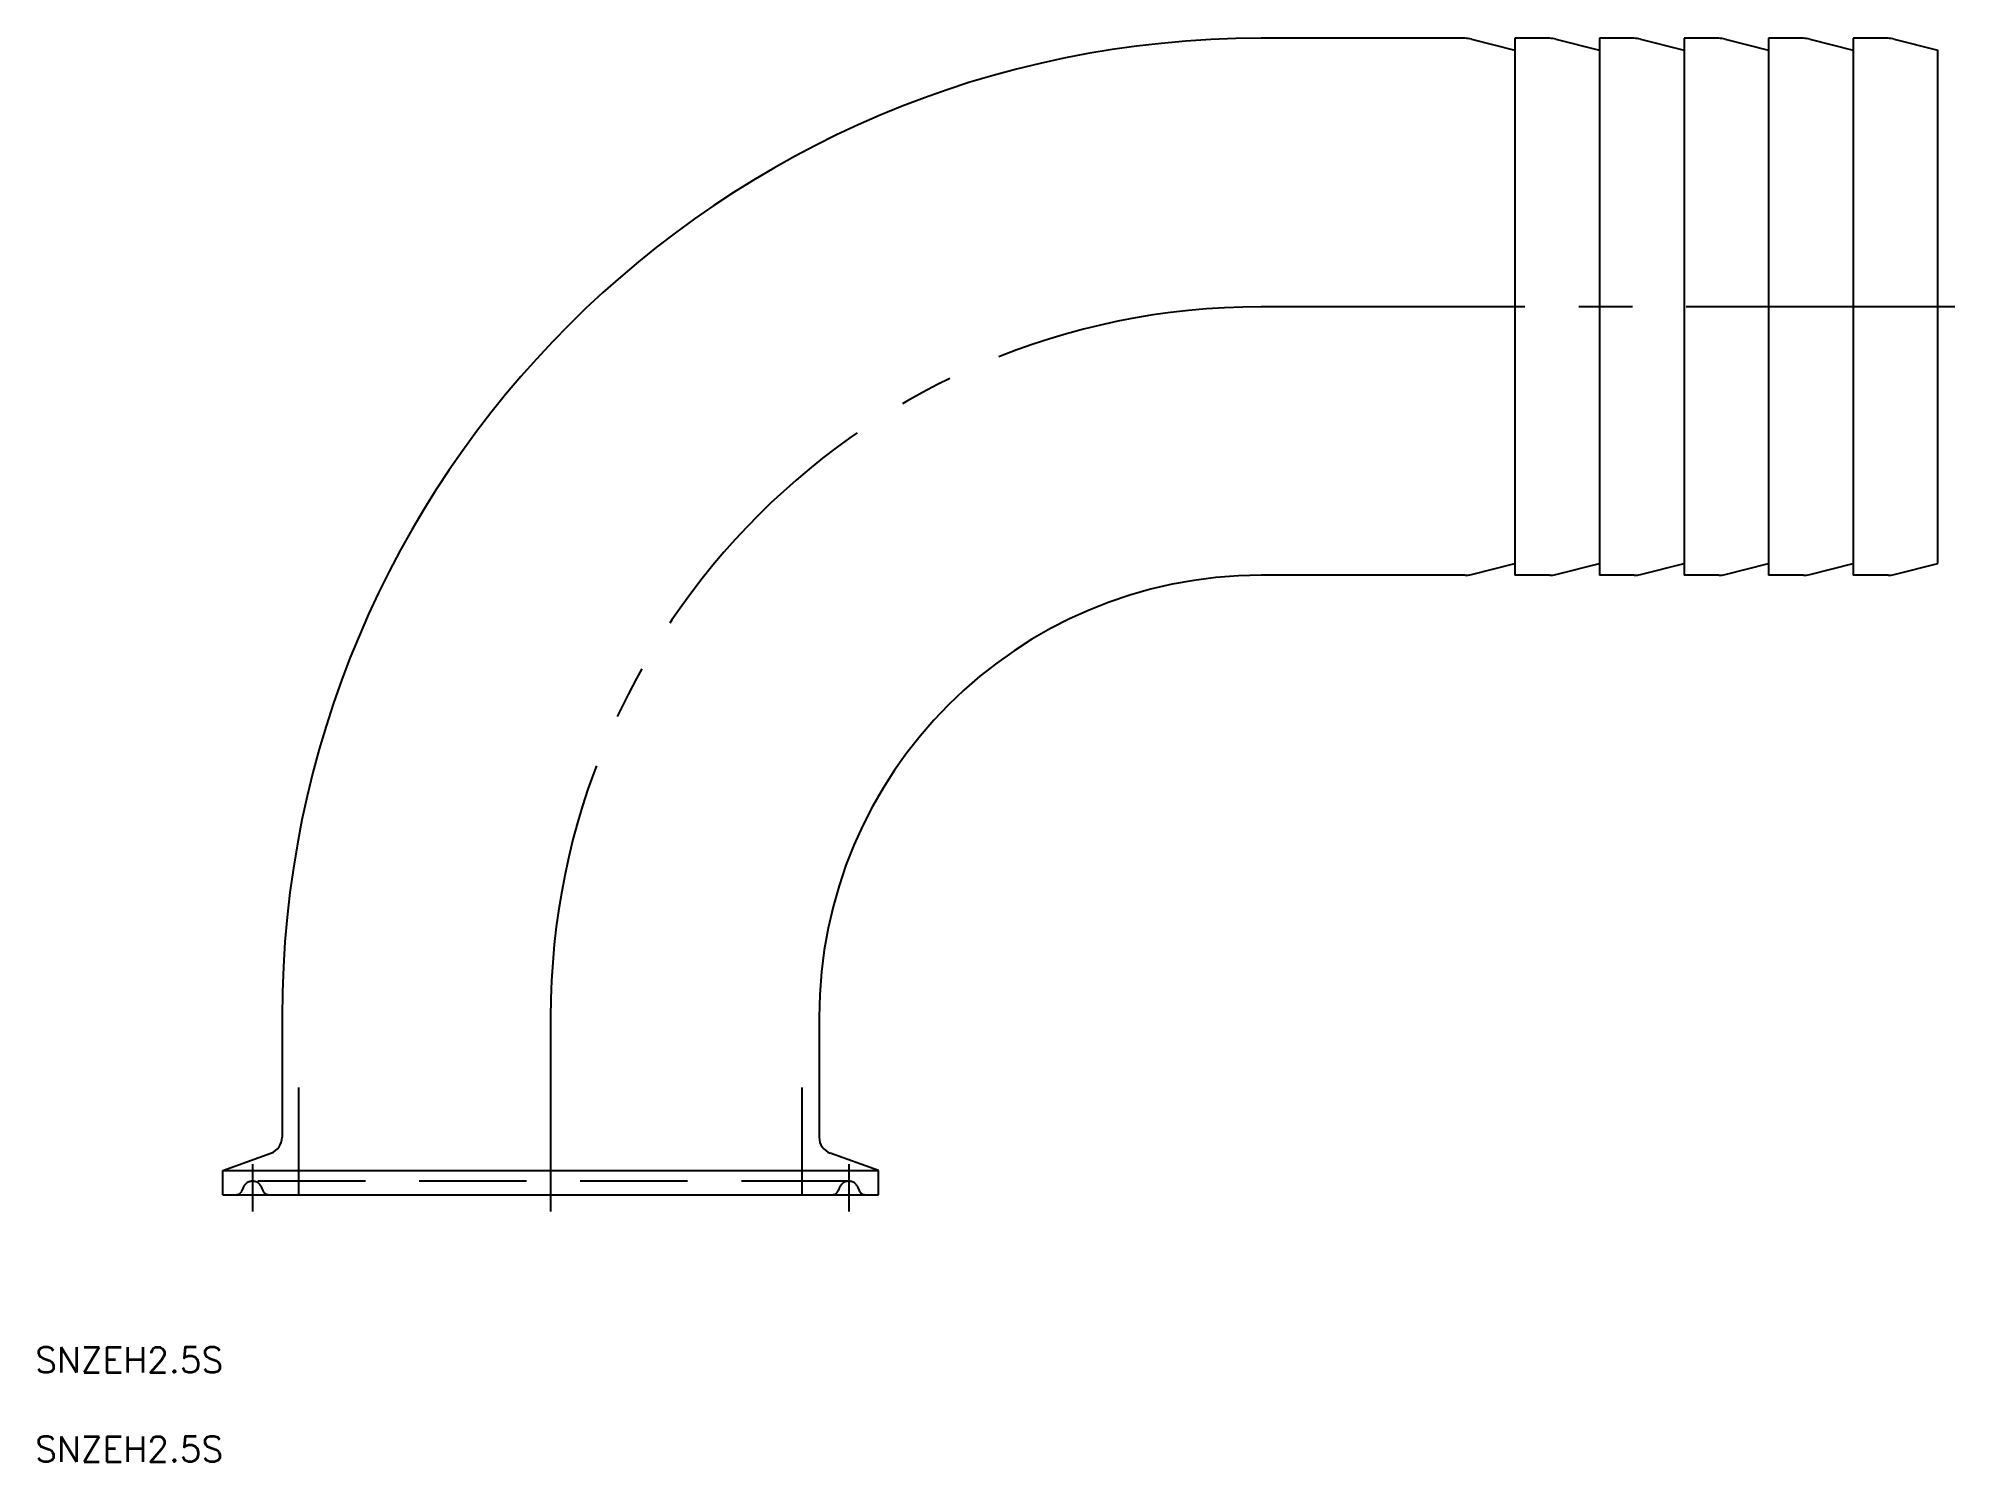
# Model space of a CAD drawing. Extents: x -61 to 166, y -32 to 137.
import ezdxf

# ---------------------------------------------------------------- set-up
doc = ezdxf.new("R2010")
doc.units = 0
doc.linetypes.add('CENTER', pattern=[50.8, 31.75, -6.35, 6.35, -6.35])
doc.linetypes.add('DASHED', pattern=[19.05, 12.7, -6.35])
doc.layers.get('0').update_dxf_attribs({"linetype": 'CONTINUOUS'})
doc.layers.add('CENTER', color=1, linetype='CENTER')
doc.styles.get("Standard").update_dxf_attribs({"font": 'txt.shx', "height": 3, "bigfont": 'bigfont.shx'})

msp = doc.modelspace()

# ---------------------------------------------------------------- linework, layer by layer
at = {"color": 7, "linetype": 'CONTINUOUS'}
for p, q in [((108.12, 136.75), (84, 136.75)), ((108.86, 136.66), (114, 135.35)), ((114, 136.75), (114, 73.25)), ((118.12, 136.75), (114, 136.75)), ((118.86, 136.66), (124, 135.35)), ((124, 136.75), (124, 73.25)), ((128.12, 136.75), (124, 136.75)), ((128.86, 136.66), (134, 135.35)), ((134, 136.75), (134, 73.25)), ((138.12, 136.75), (134, 136.75)), ((138.86, 136.66), (144, 135.35)), ((144, 136.75), (144, 73.25)), ((148.12, 136.75), (144, 136.75)), ((148.86, 136.66), (154, 135.35)), ((154, 136.75), (154, 73.25)), ((158.12, 136.75), (154, 136.75)), ((158.86, 136.66), (164, 135.35)), ((164, 74.65), (164, 135.35)), ((108.12, 73.25), (84, 73.25)), ((108.86, 73.34), (114, 74.65)), ((118.12, 73.25), (114, 73.25)), ((118.86, 73.34), (124, 74.65)), ((128.12, 73.25), (124, 73.25)), ((128.86, 73.34), (134, 74.65)), ((138.12, 73.25), (134, 73.25)), ((138.86, 73.34), (144, 74.65)), ((148.12, 73.25), (144, 73.25)), ((148.86, 73.34), (154, 74.65)), ((158.12, 73.25), (154, 73.25)), ((158.86, 73.34), (164, 74.65)), ((-31.75, 21), (-31.75, 6.8)), ((31.75, 21), (31.75, 6.8)), ((-38.75, 2.85), (-33.07, 4.92)), ((38.75, 2.85), (33.07, 4.92)), ((-38.75, 2.85), (38.75, 2.85)), ((-38.75, 0), (-38.75, 2.85)), ((38.75, 0), (38.75, 2.85)), ((-38.75, 0), (38.75, 0))]:
    msp.add_line(p, q, dxfattribs=at)
at = {"color": 3, "linetype": 'DASHED'}
for p, q in [((-29.75, 0), (-29.75, 13.9)), ((29.75, 0), (29.75, 13.9)), ((35.25, 1.6), (-35.25, 1.6))]:
    msp.add_line(p, q, dxfattribs=at)
at = {"color": 7, "linetype": 'CONTINUOUS'}
for centre, radius, start, end in [((84, 21), 115.75, 90, 180), ((108.12, 133.75), 3, 75.7189, 90), ((118.12, 133.75), 3, 75.7189, 90), ((128.12, 133.75), 3, 75.7189, 90), ((138.12, 133.75), 3, 75.7189, 90), ((148.12, 133.75), 3, 75.7189, 90), ((158.12, 133.75), 3, 75.7189, 90), ((84, 21), 52.25, 90, 180), ((108.12, 76.25), 3, 270, 284.2811), ((118.12, 76.25), 3, 270, 284.2811), ((128.12, 76.25), 3, 270, 284.2811), ((138.12, 76.25), 3, 270, 284.2811), ((148.12, 76.25), 3, 270, 284.2811), ((158.12, 76.25), 3, 270, 284.2811), ((-33.75, 6.8), 2, 290, 0), ((33.75, 6.8), 2, 180, 250)]:
    msp.add_arc(centre, radius, start, end, dxfattribs=at)
at = {"color": 3, "linetype": 'DASHED'}
for centre, radius, start, end in [((-37.21, 0.8), 0.8, 270, 348.463), ((-35.25, 0.4), 1.2, 11.537, 168.463), ((-33.29, 0.8), 0.8, 191.537, 270), ((33.29, 0.8), 0.8, 270, 348.463), ((35.25, 0.4), 1.2, 11.537, 168.463), ((37.21, 0.8), 0.8, 191.537, 270)]:
    msp.add_arc(centre, radius, start, end, dxfattribs=at)
at = {"layer": 'CENTER', "color": 1, "linetype": 'CENTER'}
for p, q in [((166, 105), (84, 105)), ((0, 21), (0, -2)), ((-35.25, 3.6), (-35.25, -2)), ((35.25, 3.6), (35.25, -2))]:
    msp.add_line(p, q, dxfattribs=at)
msp.add_arc((84, 21), 84, 90, 180, dxfattribs=at)

# ---------------------------------------------------------------- texts
at = {"color": 7, "linetype": 'CONTINUOUS'}
for p in [(-60.95, -21.04), (-60.95, -31.57)]:
    msp.add_text('SNZEH2.5S', height=3, dxfattribs=at).set_placement(p)

doc.saveas('drawing.dxf')
